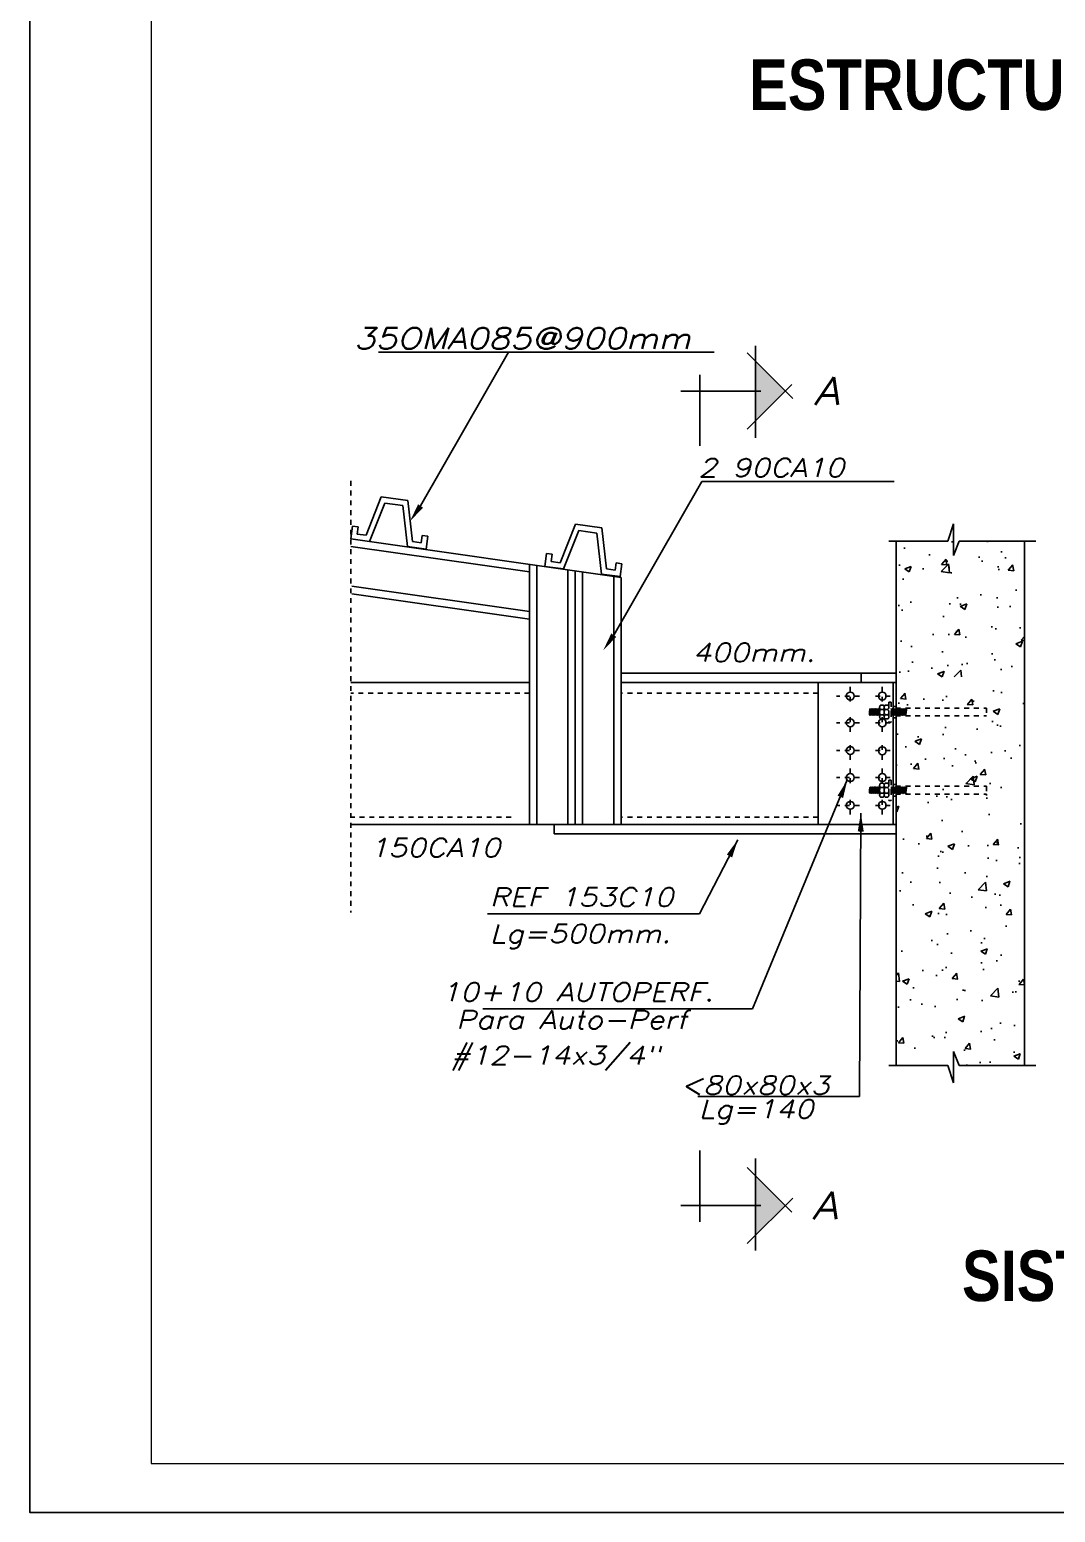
# Model space of a CAD drawing. Header units: millimetres. Extents: x 16 to 499, y 22 to 82.
# Drawn here: x 259.67 to 280.65, y 22.23 to 52.58 of the extents above; entities that cross this region are included whole.
import ezdxf

# ---------------------------------------------------------------- set-up
doc = ezdxf.new("R2010")
doc.units = ezdxf.units.MM
doc.linetypes.add('HIDDEN', pattern=[0.375, 0.25, -0.125])
for name, color, linetype in [('08', 8, 'Continuous'), ('1', 1, 'HIDDEN'), ('3', 3, 'Continuous'), ('COTA', 3, 'Continuous'), ('DETALLES', 7, 'Continuous'), ('OMEGA', 1, 'Continuous'), ('TEXTO-DETALLES', 7, 'Continuous')]:
    doc.layers.add(name, color=color, linetype=linetype)
doc.layers.add('MUROS', color=7, linetype='Continuous', lineweight=18)
doc.styles.add('1', font='romans.shx', dxfattribs={"height": 40})
doc.styles.add('ROMANS', font='romans.shx', dxfattribs={"width": 0.9})
doc.dimstyles.new('50', dxfattribs={"dimscale": 50, "dimtxt": 2, "dimasz": 2, "dimexe": 1, "dimexo": 1, "dimgap": 0.5, "dimtad": 1, "dimdec": 0, "dimzin": 1, "dimdsep": 46, "dimtxsty": 'ROMANS', "dimcen": 0.5, "dimdle": 1, "dimclrd": 1, "dimclre": 1, "dimclrt": 7, "dimadec": 0, "dimazin": 0, "dimtfac": 1, "dimtdec": 0, "dimtmove": 2, "dimatfit": 3, "dimfxl": 1, "dimtolj": 1, "dimtzin": 1, "dimarcsym": 0})

# ---------------------------------------------------------------- blocks, each defined once
blk = doc.blocks.new('DETALLE CERCHA CON CANAL AA. LL.')
at = {"layer": '3'}
h = blk.add_hatch(dxfattribs=at)
h.set_pattern_fill('AR-CONC', color=256, scale=2, style=0)
h.set_pattern_definition([(50, (58276.65, 83927.06), (364.3693, -31.8782), [38.1, -419.1]), (355, (58276.65, 83927.06), (-70.4857, 382.1133), [30.48, -335.28]), (100.451, (58307.02, 83924.4), (293.885, 350.2334), [32.38, -356.18]), (46.1842, (58276.65, 84028.66), (542.158, -84.0847), [57.15, -628.65]), (96.6356, (58321.83, 84021.66), (474.8085, 494.851), [48.57, -534.27]), (351.184, (58276.65, 84028.66), (474.809, 494.85), [45.72, -502.92]), (21, (58327.45, 84003.26), (303.2298, -204.531), [38.1, -419.1]), (326, (58327.45, 84003.26), (123.604, 368.376), [30.48, -335.28]), (71.4514, (58352.72, 83986.22), (426.833, 163.8457), [32.38, -356.18]), (37.5, (58276.65, 83927.06), (6.1772, 169.11008), [0, -331.216, 0, -340.36, 0, -336.55]), (7.5, (58276.65, 83927.06), (133.6393, 200.36115), [0, -194.056, 0, -323.596, 0, -128.27]), (327.5, (58163.37, 83927.06), (271.1812, -11.4575), [0, -127, 0, -396.24, 0, -525.78]), (317.5, (58112.57, 83927.06), (296.2584, 50.853), [0, -165.1, 0, -263.144, 0, -373.38])])
h.paths.add_polyline_path([(57025.8, 148313.4), (56670.5, 148313.4), (56639.5, 148236), (56639.5, 148408.2), (56608.6, 148313.5), (56325.8, 148313.5), (56325.8, 147575), (56327.2, 147573.3), (56834.4, 147573.3), (56834.4, 147530.5), (56325.8, 147530.5), (56325.8, 147320.3), (56325.8, 145451.6), (56608.6, 145451.6), (56639.5, 145356.9), (56639.5, 145529.1), (56670.5, 145451.7), (57025.8, 145451.7)])
at = {"layer": 'DETALLES'}
for points in [[(55559.5, 148971.3), (55721.7, 149133.5), (55559.5, 149295.8)], [(55559.5, 144849.9), (55721.7, 144687.7), (55559.5, 144525.4)]]:
    blk.add_hatch(color=256, dxfattribs=at).paths.add_polyline_path(points)
for p, q in [((54825.8, 148115.9), (53350.8, 148326.1)), ((54325.8, 146767.2), (54325.8, 148187.2)), ((54365.8, 146767.2), (54365.8, 148181.5)), ((54535.8, 146767.2), (54535.8, 148157.3)), ((54575.8, 146767.2), (54575.8, 148151.6)), ((54615.8, 146767.2), (54615.8, 148145.9)), ((54785.8, 146767.2), (54785.8, 148121.6)), ((54825.8, 146767.2), (54825.8, 148115.9)), ((54325.8, 147889.1), (53356.6, 148027.2)), ((56325.8, 147593.4), (54825.8, 147593.4)), ((56134.7, 147593.4), (56134.6, 147543.4)), ((54325.8, 147543.4), (53350.8, 147543.4)), ((56325.8, 147543.4), (54825.8, 147543.4)), ((55900.8, 147543.4), (55900.8, 146767.2)), ((55900.8, 146943.4), (55900.8, 147543.4)), ((56300.8, 147543.4), (55900.8, 147543.4)), ((56025.8, 147543.4), (56325.8, 147543.4)), ((56300.8, 147543.4), (56325.8, 147543.4)), ((56310.8, 147543.4), (56310.8, 146767.2)), ((56325.8, 147543.4), (56325.8, 146767.2)), ((56310.8, 147411.8), (56325.8, 147411.8)), ((56310.8, 147348.8), (56310.8, 147411.8)), ((56310.8, 147348.8), (56325.8, 147348.8)), ((56310.8, 146985.2), (56325.8, 146985.2)), ((56310.8, 146922.3), (56310.8, 146985.2)), ((55900.8, 146943.4), (55900.8, 146793.4)), ((56310.8, 146922.3), (56325.8, 146922.3)), ((56325.8, 146767.2), (53350.8, 146767.2)), ((55900.8, 146767.2), (56325.8, 146767.2)), ((56133.7, 146767.2), (56133.6, 146717.2)), ((56325.8, 146717.2), (54461.2, 146717.2))]:
    blk.add_line(p, q)
for centre in [(56075.8, 147468.4), (56250.8, 147468.4), (56075.8, 147322.5), (56250.8, 147322.5), (56075.8, 147171.1), (56250.8, 147169.9), (56075.8, 147023.5), (56250.8, 147023.5), (56075.8, 146871.9), (56250.8, 146871.9)]:
    blk.add_circle(centre, 21.5)
at = {"layer": '1', "linetype": 'HIDDEN'}
for p, q in [((53350.8, 148643.2), (53350.8, 146286.7)), ((54325.8, 147483.4), (53350.8, 147483.4)), ((55900.8, 147483.4), (54825.8, 147483.4)), ((56125.8, 147468.4), (56000.8, 147468.4)), ((56075.8, 147518.4), (56075.8, 147418.4)), ((56293.3, 147468.4), (56200.8, 147468.4)), ((56250.8, 147518.4), (56250.8, 147418.4)), ((56125.8, 147322.5), (56000.8, 147322.5)), ((56075.8, 147272.5), (56075.8, 147372.5)), ((56293.3, 147322.5), (56200.8, 147322.5)), ((56250.8, 147272.5), (56250.8, 147372.5)), ((56125.8, 147171.1), (56000.8, 147171.1)), ((56075.8, 147121.1), (56075.8, 147221.1)), ((56293.3, 147171.8), (56200.8, 147171.8)), ((56250.8, 147121.1), (56250.8, 147221.1)), ((56075.8, 147073.5), (56075.8, 146973.5)), ((56250.8, 147073.5), (56250.8, 146973.5)), ((56125.8, 147023.5), (56000.8, 147023.5)), ((56293.3, 147023.5), (56200.8, 147023.5)), ((56075.8, 146821.9), (56075.8, 146921.9)), ((56250.8, 146821.9), (56250.8, 146921.9)), ((56125.8, 146871.9), (56000.8, 146871.9)), ((56293.3, 146871.9), (56200.8, 146871.9)), ((54225.8, 146807.2), (53350.8, 146807.2)), ((55900.8, 146807.2), (54825.8, 146807.2))]:
    blk.add_line(p, q, dxfattribs=at)
at = {"layer": '1', "linetype": 'Continuous'}
for p, q in [((54325.8, 148146.8), (53350.8, 148285.7)), ((54325.8, 147929.5), (53356.6, 148067.6))]:
    blk.add_line(p, q, dxfattribs=at)
at = {"layer": '1', "color": 1}
for p, q in [((56182.5, 147395.1), (56181.5, 147382.2)), ((56186.7, 147400.1), (56182.5, 147395.1)), ((56186.7, 147400.1), (56183.7, 147362.6)), ((56190, 147395.1), (56186.7, 147400.1)), ((56190, 147395.1), (56187.9, 147367.6)), ((56194.2, 147400.1), (56190, 147395.1)), ((56194.2, 147400.1), (56191.3, 147362.6)), ((56197.6, 147395.1), (56194.2, 147400.1)), ((56197.6, 147395.1), (56195.4, 147367.6)), ((56201.7, 147400.1), (56197.6, 147395.1)), ((56201.7, 147400.3), (56198.8, 147362.6)), ((56205.1, 147395.1), (56201.7, 147400.1)), ((56205.1, 147395.1), (56203, 147367.6)), ((56205.1, 147395.1), (56209.3, 147400.1)), ((56209.3, 147400.1), (56206.3, 147362.6)), ((56209.3, 147400.1), (56212.6, 147395.1)), ((56212.6, 147395.1), (56210.5, 147367.6)), ((56212.6, 147395.1), (56216.8, 147400.1)), ((56216.8, 147400.1), (56213.9, 147362.6)), ((56216.8, 147400.1), (56220.2, 147395.1)), ((56220.2, 147395.1), (56218, 147367.6)), ((56220.2, 147395.1), (56224.3, 147400.1)), ((56224.3, 147400.1), (56221.4, 147362.6)), ((56224.3, 147400.1), (56227.7, 147395.1)), ((56227.7, 147395.1), (56225.6, 147367.6)), ((56227.7, 147395.1), (56231.9, 147400.1)), ((56231.9, 147400.1), (56228.9, 147362.6)), ((56231.9, 147400.1), (56235.2, 147395.1)), ((56235.2, 147395.1), (56233.1, 147367.6)), ((56235.2, 147395.1), (56236.3, 147396.4)), ((56236.3, 147407.4), (56236.3, 147354.5)), ((56256.4, 147419.1), (56241.2, 147419.1)), ((56256.4, 147395.7), (56241.2, 147395.7)), ((56261.3, 147407.4), (56261.3, 147404.1)), ((56261.3, 147407.4), (56261.3, 147404.1)), ((56261.3, 147404.1), (56261.3, 147358.7)), ((56261.3, 147404.1), (56261.3, 147358.7)), ((56266.2, 147419.1), (56281.5, 147419.1)), ((56266.2, 147395.7), (56281.5, 147395.7)), ((56286.4, 147435.9), (56286.4, 147325.5)), ((56286.4, 147435.9), (56298.9, 147435.9)), ((56298.9, 147435.9), (56298.9, 147325.5)), ((56300.6, 147400.1), (56298.9, 147397.6)), ((56300.6, 147400.1), (56298.9, 147377.8)), ((56304, 147395.1), (56300.6, 147400.1)), ((56304, 147395.1), (56301.8, 147367.6)), ((56308.1, 147400.1), (56304, 147395.1)), ((56308.1, 147400.1), (56305.2, 147362.6)), ((56311.5, 147395.1), (56308.1, 147400.1)), ((56311.5, 147395.1), (56309.4, 147367.6)), ((56315.7, 147400.1), (56311.5, 147395.1)), ((56315.7, 147400.1), (56312.7, 147362.6)), ((56319, 147395.1), (56315.7, 147400.1)), ((56319, 147395.1), (56316.9, 147367.6)), ((56323.2, 147400.1), (56319, 147395.1)), ((56323.2, 147400.1), (56320.3, 147362.6)), ((56326.6, 147395.1), (56323.2, 147400.1)), ((56326.6, 147395.1), (56324.4, 147367.6)), ((56330.7, 147400.1), (56326.6, 147395.1)), ((56330.7, 147400.1), (56327.8, 147362.6)), ((56334.1, 147395.1), (56330.7, 147400.1)), ((56334.1, 147395.1), (56332, 147367.6)), ((56338.3, 147400.1), (56334.1, 147395.1)), ((56338.3, 147400.1), (56335.3, 147362.6)), ((56341.6, 147395.1), (56338.3, 147400.1)), ((56341.6, 147395.1), (56339.5, 147367.6)), ((56345.8, 147400.1), (56341.6, 147395.1)), ((56345.8, 147400.1), (56342.9, 147362.6)), ((56349.2, 147395.1), (56345.8, 147400.1)), ((56349.2, 147395.1), (56347, 147367.6)), ((56353.3, 147400.1), (56349.2, 147395.1)), ((56353.3, 147400.1), (56350.4, 147362.6)), ((56356.7, 147395.1), (56353.3, 147400.1)), ((56356.7, 147395.1), (56354.5, 147367.6)), ((56360.8, 147400.1), (56356.7, 147395.1)), ((56360.8, 147400.1), (56357.9, 147362.6)), ((56364.2, 147395.1), (56360.8, 147400.1)), ((56364.2, 147395.1), (56362.1, 147367.6)), ((56368.4, 147400.1), (56364.2, 147395.1)), ((56368.4, 147400.1), (56365.4, 147362.6)), ((56371.7, 147395.1), (56368.4, 147400.1)), ((56371.7, 147395.1), (56369.6, 147367.6)), ((56375.9, 147400.1), (56371.7, 147395.1)), ((56375.9, 147400.1), (56373, 147362.6)), ((56379.3, 147395.1), (56375.9, 147400.1)), ((56379.3, 147395.1), (56377.1, 147367.6)), ((56383.4, 147400.1), (56379.3, 147395.1)), ((56383.4, 147400.1), (56380.5, 147362.6)), ((56384, 147399.3), (56383.4, 147400.1)), ((56181.5, 147382.2), (56181.5, 147367.6)), ((56183.7, 147362.6), (56181.5, 147367.6)), ((56187.9, 147367.6), (56183.7, 147362.6)), ((56191.3, 147362.6), (56187.9, 147367.6)), ((56195.4, 147367.6), (56191.3, 147362.6)), ((56198.8, 147362.6), (56195.4, 147367.6)), ((56203, 147367.6), (56198.8, 147362.6)), ((56206.3, 147362.6), (56203, 147367.6)), ((56210.5, 147367.6), (56206.3, 147362.6)), ((56213.9, 147362.6), (56210.5, 147367.6)), ((56218, 147367.6), (56213.9, 147362.6)), ((56221.4, 147362.6), (56218, 147367.6)), ((56225.6, 147367.6), (56221.4, 147362.6)), ((56228.9, 147362.6), (56225.6, 147367.6)), ((56233.1, 147367.6), (56228.9, 147362.6)), ((56236.5, 147362.6), (56233.1, 147367.6)), ((56256.5, 147365.3), (56241.2, 147365.3)), ((56256.5, 147343.7), (56241.2, 147343.7)), ((56261.3, 147358.7), (56261.3, 147354.5)), ((56261.3, 147358.7), (56261.3, 147354.5)), ((56266.2, 147365.3), (56281.5, 147365.3)), ((56266.2, 147343.7), (56281.5, 147343.7)), ((56286.4, 147325.5), (56298.9, 147325.5)), ((56301.8, 147367.6), (56298.9, 147363.9)), ((56305.2, 147362.6), (56301.8, 147367.6)), ((56309.4, 147367.6), (56305.2, 147362.6)), ((56312.7, 147362.6), (56309.4, 147367.6)), ((56316.9, 147367.6), (56312.7, 147362.6)), ((56320.3, 147362.6), (56316.9, 147367.6)), ((56324.4, 147367.6), (56320.3, 147362.6)), ((56327.8, 147362.6), (56324.4, 147367.6)), ((56332, 147367.6), (56327.8, 147362.6)), ((56335.3, 147362.6), (56332, 147367.6)), ((56339.5, 147367.6), (56335.3, 147362.6)), ((56342.9, 147362.6), (56339.5, 147367.6)), ((56347, 147367.6), (56342.9, 147362.6)), ((56350.4, 147362.6), (56347, 147367.6)), ((56347, 147367.6), (56349.2, 147362.6)), ((56354.5, 147367.6), (56350.4, 147362.6)), ((56357.9, 147362.6), (56354.5, 147367.6)), ((56362.1, 147367.6), (56357.9, 147362.6)), ((56365.4, 147362.6), (56362.1, 147367.6)), ((56369.6, 147367.6), (56365.4, 147362.6)), ((56373, 147362.6), (56369.6, 147367.6)), ((56377.1, 147367.6), (56373, 147362.6)), ((56380.5, 147362.6), (56377.1, 147367.6)), ((56384, 147366.8), (56380.5, 147362.6)), ((56256.4, 146992.6), (56241.2, 146992.5)), ((56266.2, 146992.6), (56281.5, 146992.6)), ((56286.4, 147009.3), (56286.4, 146899)), ((56286.4, 147009.3), (56298.9, 147009.3)), ((56298.9, 147009.3), (56298.9, 146899)), ((56182.5, 146968.6), (56181.5, 146955.6)), ((56181.5, 146955.6), (56181.5, 146941.1)), ((56183.7, 146936.1), (56181.5, 146941.1)), ((56186.7, 146973.6), (56182.5, 146968.6)), ((56186.7, 146973.6), (56183.7, 146936.1)), ((56187.9, 146941.1), (56183.7, 146936.1)), ((56190, 146968.6), (56186.7, 146973.6)), ((56190, 146968.6), (56187.9, 146941.1)), ((56191.3, 146936.1), (56187.9, 146941.1)), ((56194.2, 146973.6), (56190, 146968.6)), ((56194.2, 146973.6), (56191.3, 146936.1)), ((56195.4, 146941.1), (56191.3, 146936.1)), ((56197.6, 146968.6), (56194.2, 146973.6)), ((56197.6, 146968.6), (56195.4, 146941.1)), ((56198.8, 146936.1), (56195.4, 146941.1)), ((56201.7, 146973.6), (56197.6, 146968.6)), ((56201.7, 146973.7), (56198.8, 146936.1)), ((56203, 146941.1), (56198.8, 146936.1)), ((56205.1, 146968.6), (56201.7, 146973.6)), ((56205.1, 146968.6), (56203, 146941.1)), ((56206.3, 146936.1), (56203, 146941.1)), ((56205.1, 146968.6), (56209.3, 146973.6)), ((56209.3, 146973.6), (56206.3, 146936.1)), ((56210.5, 146941.1), (56206.3, 146936.1)), ((56209.3, 146973.6), (56212.6, 146968.6)), ((56212.6, 146968.6), (56210.5, 146941.1)), ((56213.9, 146936.1), (56210.5, 146941.1)), ((56212.6, 146968.6), (56216.8, 146973.6)), ((56216.8, 146973.6), (56213.9, 146936.1)), ((56218, 146941.1), (56213.9, 146936.1)), ((56216.8, 146973.6), (56220.2, 146968.6)), ((56220.2, 146968.6), (56218, 146941.1)), ((56221.4, 146936.1), (56218, 146941.1)), ((56220.2, 146968.6), (56224.3, 146973.6)), ((56224.3, 146973.6), (56221.4, 146936.1)), ((56225.6, 146941.1), (56221.4, 146936.1)), ((56224.3, 146973.6), (56227.7, 146968.6)), ((56227.7, 146968.6), (56225.6, 146941.1)), ((56228.9, 146936.1), (56225.6, 146941.1)), ((56227.7, 146968.6), (56231.9, 146973.6)), ((56231.9, 146973.6), (56228.9, 146936.1)), ((56233.1, 146941.1), (56228.9, 146936.1)), ((56231.9, 146973.6), (56235.2, 146968.6)), ((56235.2, 146968.6), (56233.1, 146941.1)), ((56236.5, 146936.1), (56233.1, 146941.1)), ((56235.2, 146968.6), (56236.3, 146969.9)), ((56236.3, 146980.8), (56236.3, 146927.9)), ((56256.4, 146969.1), (56241.2, 146969.1)), ((56256.5, 146938.8), (56241.2, 146938.8)), ((56256.5, 146917.1), (56241.2, 146917.1)), ((56261.3, 146980.8), (56261.3, 146977.5)), ((56261.3, 146980.8), (56261.3, 146977.5)), ((56261.3, 146977.5), (56261.3, 146932.1)), ((56261.3, 146977.5), (56261.3, 146932.1)), ((56261.3, 146932.1), (56261.3, 146927.9)), ((56261.3, 146932.1), (56261.3, 146927.9)), ((56266.2, 146969.1), (56281.5, 146969.1)), ((56266.2, 146938.8), (56281.5, 146938.8)), ((56266.2, 146917.1), (56281.5, 146917.1)), ((56300.6, 146973.6), (56298.9, 146971.1)), ((56300.6, 146973.6), (56298.9, 146951.2)), ((56301.8, 146941.1), (56298.9, 146937.4)), ((56304, 146968.6), (56300.6, 146973.6)), ((56304, 146968.6), (56301.8, 146941.1)), ((56305.2, 146936.1), (56301.8, 146941.1)), ((56308.1, 146973.6), (56304, 146968.6)), ((56308.1, 146973.6), (56305.2, 146936.1)), ((56309.4, 146941.1), (56305.2, 146936.1)), ((56311.5, 146968.6), (56308.1, 146973.6)), ((56311.5, 146968.6), (56309.4, 146941.1)), ((56312.7, 146936.1), (56309.4, 146941.1)), ((56315.7, 146973.6), (56311.5, 146968.6)), ((56315.7, 146973.6), (56312.7, 146936.1)), ((56316.9, 146941.1), (56312.7, 146936.1)), ((56319, 146968.6), (56315.7, 146973.6)), ((56319, 146968.6), (56316.9, 146941.1)), ((56320.3, 146936.1), (56316.9, 146941.1)), ((56323.2, 146973.6), (56319, 146968.6)), ((56323.2, 146973.6), (56320.3, 146936.1)), ((56324.4, 146941.1), (56320.3, 146936.1)), ((56326.6, 146968.6), (56323.2, 146973.6)), ((56326.6, 146968.6), (56324.4, 146941.1)), ((56327.8, 146936.1), (56324.4, 146941.1)), ((56330.7, 146973.6), (56326.6, 146968.6)), ((56330.7, 146973.6), (56327.8, 146936.1)), ((56332, 146941.1), (56327.8, 146936.1)), ((56334.1, 146968.6), (56330.7, 146973.6)), ((56334.1, 146968.6), (56332, 146941.1)), ((56335.3, 146936.1), (56332, 146941.1)), ((56338.3, 146973.6), (56334.1, 146968.6)), ((56338.3, 146973.6), (56335.3, 146936.1)), ((56339.5, 146941.1), (56335.3, 146936.1)), ((56341.6, 146968.6), (56338.3, 146973.6)), ((56341.6, 146968.6), (56339.5, 146941.1)), ((56342.9, 146936.1), (56339.5, 146941.1)), ((56345.8, 146973.6), (56341.6, 146968.6)), ((56345.8, 146973.6), (56342.9, 146936.1)), ((56347, 146941.1), (56342.9, 146936.1)), ((56349.2, 146968.6), (56345.8, 146973.6)), ((56349.2, 146968.6), (56347, 146941.1)), ((56350.4, 146936.1), (56347, 146941.1)), ((56347, 146941.1), (56349.2, 146936.1)), ((56353.3, 146973.6), (56349.2, 146968.6)), ((56353.3, 146973.6), (56350.4, 146936.1)), ((56354.5, 146941.1), (56350.4, 146936.1)), ((56356.7, 146968.6), (56353.3, 146973.6)), ((56356.7, 146968.6), (56354.5, 146941.1)), ((56357.9, 146936.1), (56354.5, 146941.1)), ((56360.8, 146973.6), (56356.7, 146968.6)), ((56360.8, 146973.6), (56357.9, 146936.1)), ((56362.1, 146941.1), (56357.9, 146936.1)), ((56364.2, 146968.6), (56360.8, 146973.6)), ((56364.2, 146968.6), (56362.1, 146941.1)), ((56365.4, 146936.1), (56362.1, 146941.1)), ((56368.4, 146973.6), (56364.2, 146968.6)), ((56368.4, 146973.6), (56365.4, 146936.1)), ((56369.6, 146941.1), (56365.4, 146936.1)), ((56371.7, 146968.6), (56368.4, 146973.6)), ((56371.7, 146968.6), (56369.6, 146941.1)), ((56373, 146936.1), (56369.6, 146941.1)), ((56375.9, 146973.6), (56371.7, 146968.6)), ((56375.9, 146973.6), (56373, 146936.1)), ((56377.1, 146941.1), (56373, 146936.1)), ((56379.3, 146968.6), (56375.9, 146973.6)), ((56379.3, 146968.6), (56377.1, 146941.1)), ((56380.5, 146936.1), (56377.1, 146941.1)), ((56383.4, 146973.6), (56379.3, 146968.6)), ((56383.4, 146973.6), (56380.5, 146936.1)), ((56384, 146940.3), (56380.5, 146936.1)), ((56384, 146972.7), (56383.4, 146973.6)), ((56286.4, 146899), (56298.9, 146899))]:
    blk.add_line(p, q, dxfattribs=at)
at = {"layer": '1'}
for p, q in [((56323.9, 147403), (56819.1, 147403)), ((56819.1, 147403), (56819.1, 147360.1)), ((56323.9, 147360.1), (56819.1, 147360.1)), ((56323.9, 146976.4), (56819.1, 146976.4)), ((56323.9, 146933.6), (56819.1, 146933.6)), ((56819.1, 146976.4), (56819.1, 146933.6))]:
    blk.add_line(p, q, dxfattribs=at)
at = {"layer": '1', "color": 1}
for centre, radius, start, end in [((56252.8, 147407.4), 16.5, 134.76552, 225.24584), ((56262.3, 147380.5), 26, 144.36191, 215.64945), ((56244.8, 147407.4), 16.5, 314.76552, 45.24584), ((56235.3, 147380.5), 26, 324.35623, 35.64377), ((56277.8, 147407.4), 16.5, 134.75984, 225.24016), ((56287.4, 147380.5), 26, 144.35623, 215.64377), ((56269.9, 147407.4), 16.5, 314.75984, 45.24016), ((56260.3, 147380.5), 26, 324.35623, 35.64377), ((56250.8, 147354.5), 14.5, 131.54193, 228.46943), ((56246.8, 147354.5), 14.5, 311.54193, 48.46943), ((56275.8, 147354.5), 14.5, 131.53625, 228.46375), ((56271.9, 147354.5), 14.5, 311.53625, 48.46375), ((56252.8, 146980.8), 16.5, 134.76552, 225.24584), ((56244.8, 146980.8), 16.5, 314.76552, 45.24584), ((56277.8, 146980.8), 16.5, 134.75984, 225.24016), ((56269.9, 146980.8), 16.5, 314.75984, 45.24016), ((56262.3, 146954), 26, 144.36191, 215.64945), ((56250.8, 146927.9), 14.5, 131.54193, 228.46943), ((56235.3, 146954), 26, 324.35623, 35.64377), ((56246.8, 146927.9), 14.5, 311.54193, 48.46943), ((56287.4, 146954), 26, 144.35623, 215.64377), ((56275.8, 146927.9), 14.5, 131.53625, 228.46375), ((56260.3, 146954), 26, 324.35623, 35.64377), ((56271.9, 146927.9), 14.5, 311.53625, 48.46375)]:
    blk.add_arc(centre, radius, start, end, dxfattribs=at)
at = {"layer": '3'}
for p, q in [((56608.6, 148313.5), (56639.5, 148408.2)), ((56639.5, 148408.2), (56639.5, 148236)), ((56287.2, 148313.5), (56608.6, 148313.5)), ((56325.8, 145451.6), (56325.8, 148313.5)), ((56639.5, 148236), (56670.5, 148313.4)), ((56670.5, 148313.4), (57088.6, 148313.4)), ((57025.8, 145451.6), (57025.8, 148313.5)), ((54461.2, 146717.2), (54461.2, 146767.2)), ((56639.5, 145356.9), (56639.5, 145529.1)), ((56639.5, 145529.1), (56670.5, 145451.7)), ((56287.2, 145451.6), (56608.6, 145451.6)), ((56608.6, 145451.6), (56639.5, 145356.9)), ((56670.5, 145451.7), (57088.6, 145451.7))]:
    blk.add_line(p, q, dxfattribs=at)
at = {"layer": 'COTA', "color": 1, "ltscale": 5}
for p, q in [((55333.6, 149345.5), (53501.8, 149345.5)), ((53731.9, 148506.1), (54212, 149345.5)), ((54785.8, 147800.7), (55265.9, 148640.1)), ((56315.2, 148640.1), (55265.9, 148640.1))]:
    blk.add_line(p, q, dxfattribs=at)
for points in [[(53745.5, 148496.5), (53718.2, 148515.6), (53674.6, 148424.1)], [(54799.4, 147791.2), (54772.1, 147810.3), (54728.5, 147718.8)]]:
    blk.add_solid(points, dxfattribs=at)
at = {"layer": 'DETALLES'}
for p, q in [((55762.2, 149093), (55513.9, 149341.4)), ((55559.5, 148877.3), (55559.5, 149379.5)), ((55758.1, 149169.9), (55513.9, 148925.7)), ((55758.1, 144651.3), (55513.9, 144895.5)), ((55559.5, 144943.9), (55559.5, 144441.7)), ((55762.2, 144728.2), (55513.9, 144479.8))]:
    blk.add_line(p, q, dxfattribs=at)
at = {"layer": 'DETALLES', "color": 5}
for p, q in [((55254.8, 148833.8), (55254.8, 149222.6)), ((55151.3, 149132.8), (55587.7, 149132.8)), ((55254.8, 144987.4), (55254.8, 144598.6)), ((55151.3, 144688.4), (55587.7, 144688.4))]:
    blk.add_line(p, q, dxfattribs=at)
at = {"layer": 'OMEGA'}
for p, q in [((53517.4, 148555.8), (53433.9, 148346.4)), ((53452.4, 148312.3), (53535.9, 148521.7)), ((53662.2, 148536.2), (53517.4, 148555.8)), ((53517.4, 148555.8), (53517.4, 148555.8)), ((53535.9, 148521.7), (53535.9, 148521.7)), ((53535.9, 148521.7), (53635.3, 148508.3)), ((53687, 148312), (53662.2, 148536.2)), ((53635.3, 148508.3), (53660.1, 148284.2)), ((53360.4, 148396.4), (53350.8, 148326.1)), ((53391.3, 148392.2), (53360.4, 148396.4)), ((53386, 148352.9), (53391.3, 148392.2)), ((54576.2, 148405.9), (54492.6, 148196.5)), ((54511.1, 148162.4), (54594.6, 148371.8)), ((54721, 148386.2), (54576.2, 148405.9)), ((54576.2, 148405.9), (54576.2, 148405.9)), ((54594.6, 148371.8), (54594.6, 148371.8)), ((54594.6, 148371.8), (54694.1, 148358.4)), ((54694.1, 148358.4), (54718.9, 148134.3)), ((54745.7, 148162.1), (54721, 148386.2)), ((53350.8, 148326.1), (53452.4, 148312.3)), ((53433.9, 148346.4), (53386, 148352.9)), ((53660.1, 148284.2), (53761.6, 148270.4)), ((53734.8, 148305.6), (53687, 148312)), ((53740.2, 148344.9), (53734.8, 148305.6)), ((53771.1, 148340.7), (53740.2, 148344.9)), ((53761.6, 148270.4), (53771.1, 148340.7)), ((54419.1, 148246.5), (54409.6, 148176.2)), ((54450.1, 148242.3), (54419.1, 148246.5)), ((54444.8, 148202.9), (54450.1, 148242.3)), ((54492.6, 148196.5), (54444.8, 148202.9)), ((54409.6, 148176.2), (54511.1, 148162.4)), ((54718.9, 148134.3), (54820.4, 148120.5)), ((54793.6, 148155.7), (54745.7, 148162.1)), ((54798.9, 148195), (54793.6, 148155.7)), ((54829.9, 148190.8), (54798.9, 148195)), ((54820.4, 148120.5), (54829.9, 148190.8))]:
    blk.add_line(p, q, dxfattribs=at)
at = {"style": 'ROMANS', "oblique": 15, "width": 1.2}
for s, height, p in [('35OMA085@900mm', 115, (53367.6, 149363.3)), ('2 90CA10', 100, (55247.2, 148665.1)), ('400mm.', 100, (55216, 147656.5)), ('REF 153C10', 100, (54109.3, 146321.1)), ('Lg=500mm.', 100, (54109.3, 146122))]:
    blk.add_text(s, height=height, dxfattribs=at).set_placement(p)
at = {"layer": 'TEXTO-DETALLES', "style": 'ROMANS', "oblique": 15, "width": 1.2}
for s, height, p in [('A', 150, (55876.6, 149058.5, -726.9)), ('150CA10', 100, (53452.7, 146591.1, -726.9)), ('10+10 AUTOPERF.', 100, (53844.7, 145802.9, -726.9)), ('Para Auto-Perf', 100, (53924.5, 145652)), ('#12-14x3/4"', 100, (53896.2, 145457.8)), ('<80x80x3', 100, (55150.2, 145294.1, -726.9)), ('Lg=140', 100, (55249, 145164.1, -726.9)), ('A', 150, (55867.9, 144612.7, -726.9))]:
    blk.add_text(s, height=height, dxfattribs=at).set_placement(p)
at = {"layer": 'COTA'}
for points, override in [([(56060, 147010.6), (55542.7, 145760.8), (54071.5, 145760.8)], {"dimgap": 0.5, "dimtad": 0}), ([(56133.7, 146829.1), (56126.1, 145282.2), (55244.5, 145282.2)], {"dimtad": 0}), ([(55462.7, 146684.3), (55253.5, 146278.8), (54096.9, 146278.8)], {"dimgap": 0.5, "dimtad": 0})]:
    blk.add_leader(points, dimstyle='50', override=override, dxfattribs=at)

msp = doc.modelspace()

# ---------------------------------------------------------------- linework, layer by layer
at = {"layer": '08', "linetype": 'Continuous'}
msp.add_lwpolyline([(259.669, 81.63), (259.669, 22.23), (377.071, 22.23), (377.071, 81.63), (259.669, 81.63)], dxfattribs=at)
at = {"layer": 'MUROS', "color": 4, "linetype": 'Continuous', "lineweight": 0}
msp.add_lwpolyline([(262.154, 80.63), (262.154, 23.23), (375.823, 23.23), (375.823, 80.63)], close=True, dxfattribs=at)

# ---------------------------------------------------------------- block references
at = {"xscale": 0.00375, "yscale": 0.00375, "zscale": 0.00375}
msp.add_blockref('DETALLE CERCHA CON CANAL AA. LL.', (66.173, -514.067), dxfattribs=at)

# ---------------------------------------------------------------- texts
at = {"color": 251, "width": 35.82462, "attachment_point": 1, "style": '1'}
for s, insert, char_height in [('{\\fSwis721 Cn BT|b1|i0|c0|p34;        \\C4;ESTRUCTURA TECHUMBRE   \\H0.72478x;ESC. 1:50}', (271.753, 51.972), 1.0348), ('{\\fSwis721 Cn BT|b1|i0|c0|p34;        \\C4;SISTEMA DE ANCLAJE VIGA CIELO A MURO   \\H0.72478x;ESC. S/E}', (276.108, 27.59), 1.034801)]:
    msp.add_mtext(s, dxfattribs=dict(at, insert=insert, char_height=char_height))

doc.saveas('drawing.dxf')
